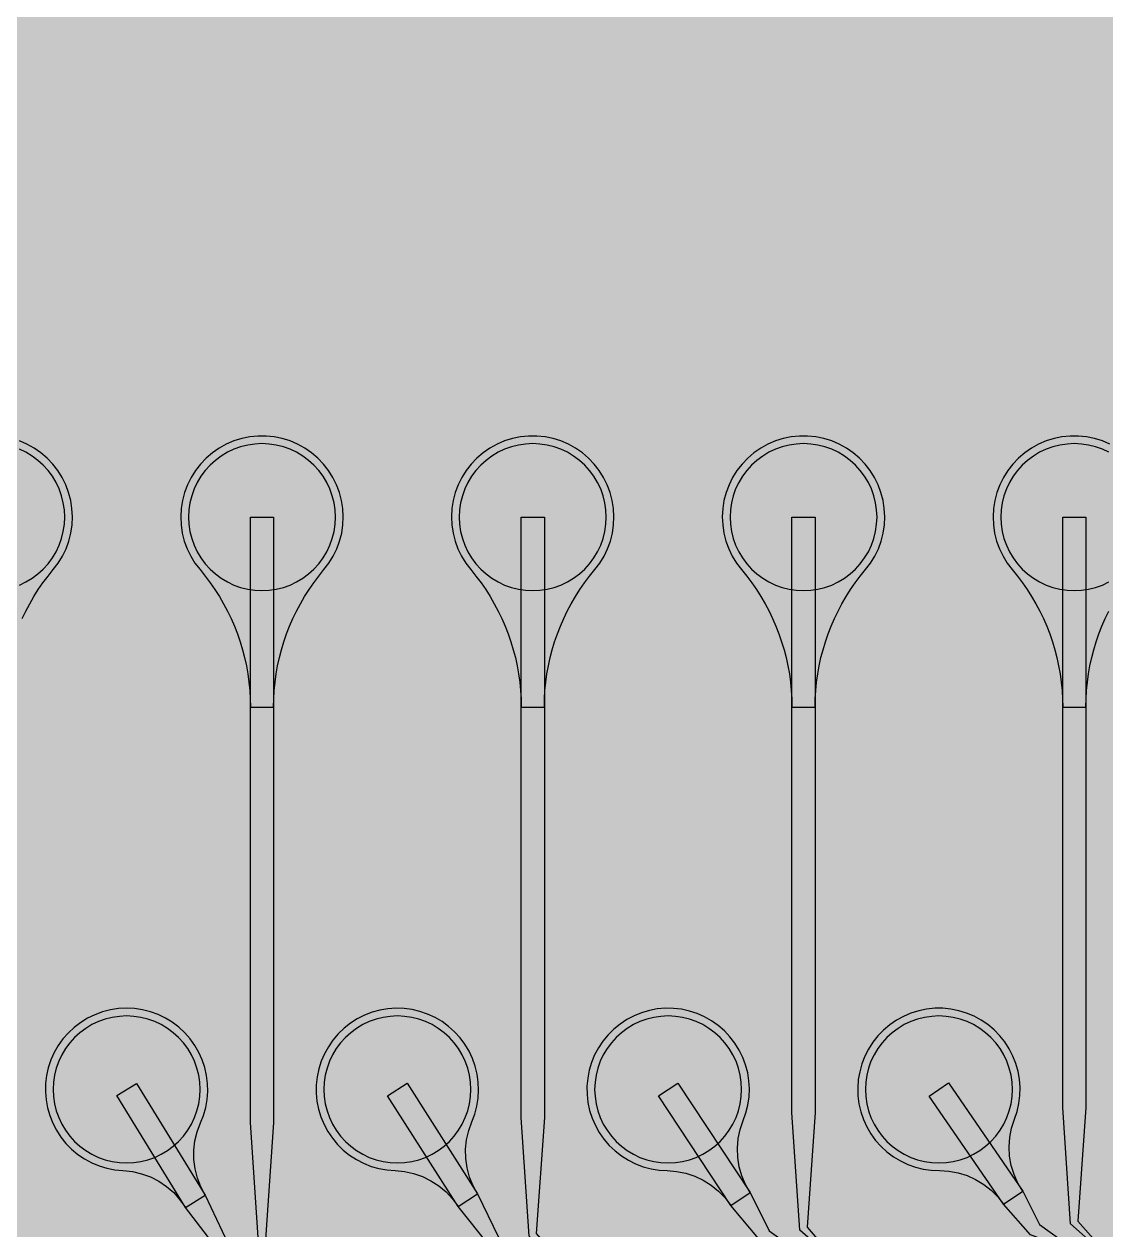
# Model space of a CAD drawing. Header units: metres. Extents: x -7231 to 10969, y -37556 to 1873.
# Drawn here: x 4474 to 5872, y -28853 to -27294 of the extents above; entities that cross this region are included whole.
import ezdxf

# ---------------------------------------------------------------- set-up
doc = ezdxf.new("R2010")
doc.units = ezdxf.units.M
for name, color, linetype in [('Metal1', 4, 'CONTINUOUS'), ('Metal2', 3, 'CONTINUOUS'), ('Polyimide', 7, 'CONTINUOUS'), ('Polyimide_Negative', 5, 'CONTINUOUS')]:
    doc.layers.add(name, color=color, linetype=linetype)

msp = doc.modelspace()

# ---------------------------------------------------------------- hatches: boundary and pattern name
at = {"layer": 'Polyimide'}
msp.add_hatch(color=7, dxfattribs=at).paths.add_polyline_path([(4065.7, -468), (4066.7, -502), (4068.5, -536), (4071.4, -570), (4075.5, -604), (4081, -638), (4088, -672), (4096.5, -706), (4106.6, -740), (4118.3, -774), (4131.6, -808), (4146.5, -842), (4162.9, -876), (4180.7, -910), (4199.8, -944), (4220.2, -978), (4241.7, -1012), (4264.2, -1046), (4287.5, -1080), (4311.5, -1114), (4336, -1148), (4360.9, -1182), (4385.9, -1216), (4410.9, -1250), (4435.7, -1284), (4460.2, -1318), (4484.2, -1352), (4507.5, -1385.9), (4530, -1419.9), (4551.5, -1453.9), (4571.9, -1487.9), (4591.1, -1521.9), (4608.9, -1555.9), (4625.3, -1589.9), (4640.1, -1623.9), (4653.4, -1657.9), (4665.1, -1691.9), (4675.2, -1725.9), (4683.7, -1759.9), (4690.7, -1793.9), (4696.2, -1827.9), (4700.3, -1861.9), (4703.2, -1895.9), (4705.1, -1929.9), (4706.1, -1963.9), (4706.4, -1997.9), (4706.5, -2031.9), (4706.5, -4793), (4710, -4838.4), (4720.2, -4882.7), (4737.1, -4925), (4760.1, -4964.2), (4788.9, -4999.5), (4822.6, -5030), (4860.5, -5055.1), (4901.8, -5074.2), (4901.8, -5074.2), (4970.7, -5105.2), (5034.7, -5145.3), (5092.8, -5193.5), (5143.8, -5249.2), (5186.9, -5311.2), (5221.2, -5378.4), (5246.2, -5449.7), (5261.4, -5523.7), (5266.5, -5599), (5261.4, -5674.3), (5246.2, -5748.3), (5221.2, -5819.6), (5186.9, -5886.8), (5143.8, -5948.8), (5092.8, -6004.5), (5034.7, -6052.7), (4970.7, -6092.8), (4901.8, -6123.8), (4860.5, -6142.9), (4822.6, -6168), (4788.9, -6198.5), (4760.1, -6233.8), (4737.1, -6273), (4720.2, -6315.3), (4710, -6359.6), (4706.5, -6405), (4706.5, -9221.5), (4710, -9266.9), (4720.2, -9311.2), (4737.1, -9353.5), (4760.1, -9392.7), (4788.9, -9428), (4822.6, -9458.5), (4860.5, -9483.6), (4901.8, -9502.7), (4970.7, -9533.7), (5034.7, -9573.8), (5092.8, -9622), (5143.8, -9677.7), (5186.9, -9739.7), (5221.2, -9806.9), (5246.2, -9878.2), (5261.4, -9952.2), (5266.5, -10027.5), (5261.4, -10102.8), (5246.2, -10176.8), (5221.2, -10248.1), (5186.9, -10315.3), (5143.8, -10377.3), (5092.8, -10433), (5034.7, -10481.2), (4970.7, -10521.3), (4901.8, -10552.3), (4860.5, -10571.4), (4822.6, -10596.5), (4788.9, -10627), (4760.1, -10662.3), (4737.1, -10701.5), (4720.2, -10743.8), (4710, -10788.1), (4706.5, -10833.5), (4706.5, -13650), (4710, -13695.4), (4720.2, -13739.7), (4737.1, -13782), (4760.1, -13821.2), (4788.9, -13856.5), (4822.6, -13887), (4860.5, -13912.1), (4901.8, -13931.2), (4970.7, -13962.2), (5034.7, -14002.2), (5092.8, -14050.5), (5143.8, -14106.2), (5186.9, -14168.2), (5221.2, -14235.4), (5246.2, -14306.7), (5261.4, -14380.7), (5266.5, -14456), (5261.4, -14531.3), (5246.2, -14605.3), (5221.2, -14676.5), (5186.9, -14743.8), (5143.8, -14805.8), (5092.8, -14861.5), (5034.7, -14909.7), (4970.7, -14949.8), (4901.8, -14980.8), (4860.5, -14999.9), (4822.6, -15025), (4788.9, -15055.5), (4760.1, -15090.8), (4737.1, -15130), (4720.2, -15172.3), (4710, -15216.6), (4706.5, -15262), (4706.5, -15456), (4720.9, -15750), (4764.1, -16041.3), (4835.7, -16326.8), (4934.9, -16604), (5060.7, -16870.2), (5212.1, -17122.7), (5387.5, -17359.2), (5585.2, -17577.3), (5803.3, -17775), (6039.8, -17950.4), (6292.3, -18101.8), (6558.4, -18227.6), (6835.6, -18326.8), (7121.2, -18398.3), (7412.4, -18441.5), (7706.5, -18456), (9969, -18456), (10047.4, -18459.8), (10125.1, -18471.4), (10201.2, -18490.4), (10275.2, -18516.9), (10346.1, -18550.5), (10413.5, -18590.8), (10476.5, -18637.6), (10534.7, -18690.3), (10587.4, -18748.5), (10634.2, -18811.5), (10674.5, -18878.9), (10708.1, -18949.8), (10734.6, -19023.8), (10753.6, -19099.9), (10765.2, -19177.6), (10769, -19256), (10769, -20895.8), (10730.2, -20951.4), (10694.6, -21009.1), (10662.2, -21068.6), (10633.2, -21129.9), (10607.6, -21192.7), (10585.5, -21256.7), (10566.9, -21322), (10552, -21388.1), (10540.8, -21455), (10533.4, -21522.3), (10529.6, -21590), (10529.6, -21657.8), (10533.4, -21725.5), (10540.8, -21792.9), (10552, -21859.7), (10566.9, -21925.9), (10585.5, -21991.1), (10607.6, -22055.2), (10633.2, -22117.9), (10662.2, -22179.2), (10694.6, -22238.7), (10730.2, -22296.4), (10769, -22352), (10769, -32454.2), (10728.7, -32510.5), (10691.7, -32568.9), (10658, -32629.3), (10627.8, -32691.6), (10601.2, -32755.4), (10578.2, -32820.7), (10558.9, -32887.1), (10543.4, -32954.5), (10531.8, -33022.7), (10524, -33091.4), (10520.1, -33160.5), (10520.1, -33229.7), (10524, -33298.8), (10531.8, -33367.5), (10543.4, -33435.7), (10558.9, -33503.1), (10578.2, -33569.5), (10601.2, -33634.8), (10627.8, -33698.6), (10658, -33760.8), (10691.7, -33821.3), (10728.7, -33879.7), (10769, -33936), (10769, -36556), (10765.2, -36634.4), (10753.6, -36712.1), (10734.6, -36788.2), (10708.1, -36862.1), (10674.5, -36933.1), (10634.2, -37000.5), (10587.4, -37063.5), (10534.7, -37121.7), (10476.5, -37174.4), (10413.5, -37221.2), (10346.1, -37261.5), (10275.2, -37295.1), (10201.2, -37321.6), (10125.1, -37340.6), (10047.4, -37352.1), (9969, -37356), (-6231, -37356), (-6309.4, -37352.1), (-6387.1, -37340.6), (-6463.2, -37321.6), (-6537.2, -37295.1), (-6608.1, -37261.5), (-6675.5, -37221.2), (-6738.5, -37174.4), (-6796.7, -37121.7), (-6849.4, -37063.5), (-6896.2, -37000.5), (-6936.5, -36933.1), (-6970.1, -36862.1), (-6996.6, -36788.2), (-7015.6, -36712.1), (-7027.2, -36634.4), (-7031, -36556), (-7031, -33936), (-6990.7, -33879.8), (-6953.7, -33821.3), (-6920, -33760.9), (-6889.8, -33698.6), (-6863.2, -33634.8), (-6840.2, -33569.5), (-6820.9, -33503.1), (-6805.4, -33435.7), (-6793.7, -33367.5), (-6785.9, -33298.8), (-6782, -33229.7), (-6782, -33160.5), (-6785.9, -33091.4), (-6793.7, -33022.7), (-6805.4, -32954.5), (-6820.9, -32887.1), (-6840.2, -32820.6), (-6863.2, -32755.4), (-6889.8, -32691.5), (-6920, -32629.3), (-6953.7, -32568.9), (-6990.7, -32510.4), (-7031, -32454.2), (-7031, -22364.8), (-6990.7, -22308.6), (-6953.7, -22250.1), (-6920, -22189.7), (-6889.8, -22127.5), (-6863.2, -22063.6), (-6840.2, -21998.4), (-6820.9, -21931.9), (-6805.4, -21864.5), (-6793.7, -21796.3), (-6785.9, -21727.6), (-6782, -21658.5), (-6782, -21589.3), (-6785.9, -21520.3), (-6793.7, -21451.5), (-6805.4, -21383.3), (-6820.9, -21315.9), (-6840.2, -21249.5), (-6863.2, -21184.2), (-6889.8, -21120.4), (-6920, -21058.1), (-6953.7, -20997.7), (-6990.7, -20939.3), (-7031, -20883), (-7031, -19256), (-7027.2, -19177.6), (-7015.6, -19099.9), (-6996.6, -19023.8), (-6970.1, -18949.8), (-6936.5, -18878.9), (-6896.2, -18811.5), (-6849.4, -18748.5), (-6796.7, -18690.3), (-6738.5, -18637.6), (-6675.5, -18590.8), (-6608.1, -18550.5), (-6537.2, -18516.9), (-6463.2, -18490.4), (-6387.1, -18471.4), (-6309.4, -18459.8), (-6231, -18456), (-3968.5, -18456), (-3674.4, -18441.5), (-3383.2, -18398.3), (-3097.6, -18326.8), (-2820.4, -18227.6), (-2554.3, -18101.8), (-2301.8, -17950.4), (-2065.3, -17775), (-1847.2, -17577.3), (-1649.5, -17359.2), (-1474.1, -17122.7), (-1322.7, -16870.2), (-1196.9, -16604), (-1097.7, -16326.8), (-1026.1, -16041.3), (-982.9, -15750), (-968.5, -15456), (-968.5, -15262), (-972, -15216.6), (-982.2, -15172.3), (-999.1, -15130), (-1022.1, -15090.8), (-1050.9, -15055.5), (-1084.6, -15025), (-1122.5, -14999.9), (-1163.8, -14980.8), (-1232.7, -14949.8), (-1296.7, -14909.7), (-1354.8, -14861.5), (-1405.8, -14805.8), (-1448.9, -14743.8), (-1483.2, -14676.5), (-1508.2, -14605.3), (-1523.4, -14531.3), (-1528.5, -14456), (-1523.4, -14380.7), (-1508.2, -14306.7), (-1483.2, -14235.4), (-1448.9, -14168.2), (-1405.8, -14106.2), (-1354.8, -14050.5), (-1296.7, -14002.2), (-1232.7, -13962.2), (-1163.8, -13931.2), (-1122.5, -13912.1), (-1084.6, -13887), (-1050.9, -13856.5), (-1022.1, -13821.2), (-999.1, -13782), (-982.2, -13739.7), (-972, -13695.4), (-968.5, -13650), (-968.5, -12309.6), (-972, -12264.3), (-982.2, -12219.9), (-999.1, -12177.7), (-1022.1, -12138.5), (-1050.9, -12103.2), (-1084.6, -12072.6), (-1122.5, -12047.5), (-1163.8, -12028.5), (-1232.7, -11997.4), (-1296.7, -11957.4), (-1354.8, -11909.1), (-1405.8, -11853.5), (-1448.9, -11791.5), (-1483.2, -11724.2), (-1508.2, -11653), (-1523.4, -11579), (-1528.5, -11503.7), (-1523.4, -11428.3), (-1508.2, -11354.4), (-1483.2, -11283.1), (-1448.9, -11215.9), (-1405.8, -11153.8), (-1354.8, -11098.2), (-1296.7, -11049.9), (-1232.7, -11009.9), (-1163.8, -10978.8), (-1122.5, -10959.8), (-1084.6, -10934.7), (-1050.9, -10904.1), (-1022.1, -10868.9), (-999.1, -10829.6), (-982.2, -10787.4), (-972, -10743), (-968.5, -10697.7), (-968.5, -9357.3), (-972, -9311.9), (-982.2, -9267.6), (-999.1, -9225.4), (-1022.1, -9186.1), (-1050.9, -9150.8), (-1084.6, -9120.3), (-1122.5, -9095.2), (-1163.8, -9076.2), (-1163.8, -9076.2), (-1232.7, -9045.1), (-1296.7, -9005.1), (-1354.8, -8956.8), (-1405.8, -8901.1), (-1448.9, -8839.1), (-1483.2, -8771.9), (-1508.2, -8700.6), (-1523.4, -8626.7), (-1528.5, -8551.3), (-1523.4, -8476), (-1508.2, -8402), (-1483.2, -8330.8), (-1448.9, -8263.5), (-1405.8, -8201.5), (-1354.8, -8145.9), (-1296.7, -8097.6), (-1232.7, -8057.6), (-1163.8, -8026.5), (-1163.8, -8026.5), (-1122.5, -8007.4), (-1084.6, -7982.4), (-1050.9, -7951.8), (-1022.1, -7916.5), (-999.1, -7877.3), (-982.2, -7835), (-972, -7790.7), (-968.5, -7745.4), (-968.5, -6405), (-972, -6359.6), (-982.2, -6315.3), (-999.1, -6273), (-1022.1, -6233.8), (-1050.9, -6198.5), (-1084.6, -6168), (-1122.5, -6142.9), (-1163.8, -6123.8), (-1163.8, -6123.8), (-1232.7, -6092.8), (-1296.7, -6052.7), (-1354.8, -6004.5), (-1405.8, -5948.8), (-1448.9, -5886.8), (-1483.2, -5819.6), (-1508.2, -5748.3), (-1523.4, -5674.3), (-1528.5, -5599), (-1523.4, -5523.7), (-1508.2, -5449.7), (-1483.2, -5378.4), (-1448.9, -5311.2), (-1405.8, -5249.2), (-1354.8, -5193.5), (-1296.7, -5145.3), (-1232.7, -5105.2), (-1163.8, -5074.2), (-1163.8, -5074.2), (-1122.5, -5055.1), (-1084.6, -5030), (-1050.9, -4999.5), (-1022.1, -4964.2), (-999.1, -4925), (-982.2, -4882.7), (-972, -4838.4), (-968.5, -4793), (-968.5, -2031.9), (-968.4, -1997.9), (-968.1, -1963.9), (-967.1, -1929.9), (-965.2, -1895.9), (-962.2, -1861.9), (-958, -1827.9), (-952.4, -1793.9), (-945.3, -1759.9), (-936.6, -1725.9), (-926.4, -1691.9), (-914.4, -1657.9), (-900.9, -1623.9), (-885.7, -1589.9), (-869.1, -1555.9), (-850.9, -1521.9), (-831.4, -1487.9), (-810.6, -1453.9), (-788.7, -1419.9), (-765.8, -1385.9), (-742.1, -1352), (-717.6, -1318), (-692.7, -1284), (-667.4, -1250), (-641.9, -1216), (-616.4, -1182), (-591.1, -1148), (-566.1, -1114), (-541.7, -1080), (-517.9, -1046), (-495, -1012), (-473.1, -978), (-452.4, -944), (-432.8, -910), (-414.7, -876), (-398, -842), (-382.9, -808), (-369.3, -774), (-357.4, -740), (-347.1, -706), (-338.4, -672), (-331.3, -638), (-325.7, -604), (-321.5, -570), (-318.6, -536), (-316.7, -502), (-315.7, -468), (-315.3, -434), (-315.2, -400), (-315.2, 401), (-315.2, 451), (-315.2, 1644), (-270.2, 1644), (-270, 1637.1), (-269.4, 1630.3), (-268.2, 1623.5), (-266.7, 1616.8), (-264.7, 1610.2), (-262.3, 1603.8), (-259.4, 1597.6), (-256.2, 1591.5), (-252.6, 1585.7), (-248.6, 1580.1), (-244.2, 1574.8), (-239.5, 1569.8), (-234.5, 1565.1), (-229.2, 1560.7), (-223.6, 1556.7), (-217.8, 1553.1), (-211.7, 1549.8), (-205.4, 1547), (-199, 1544.6), (-192.4, 1542.6), (-185.7, 1541), (-179, 1539.9), (-172.1, 1539.2), (-165.2, 1539), (-158.4, 1539.2), (-151.5, 1539.9), (-144.8, 1541), (-138.1, 1542.6), (-131.5, 1544.6), (-125.1, 1547), (-118.8, 1549.8), (-112.8, 1553.1), (-106.9, 1556.7), (-101.3, 1560.7), (-96, 1565.1), (-91, 1569.8), (-86.3, 1574.8), (-81.9, 1580.1), (-77.9, 1585.7), (-74.3, 1591.5), (-71.1, 1597.6), (-68.2, 1603.8), (-65.8, 1610.2), (-63.8, 1616.8), (-62.3, 1623.5), (-61.1, 1630.3), (-60.5, 1637.1), (-60.2, 1644), (1853, 1644), (1853, 1573), (3815.2, 1573), (3815.5, 1579.5), (3816.1, 1586.1), (3817.2, 1592.5), (3818.7, 1598.9), (3820.6, 1605.1), (3822.9, 1611.3), (3825.6, 1617.2), (3828.6, 1623), (3832.1, 1628.6), (3835.9, 1633.9), (3840.1, 1638.9), (3844.5, 1643.7), (3849.3, 1648.2), (3854.4, 1652.3), (3859.7, 1656.1), (3865.2, 1659.6), (3871, 1662.7), (3877, 1665.4), (3883.1, 1667.7), (3889.4, 1669.6), (3895.7, 1671.1), (3902.2, 1672.1), (3908.7, 1672.8), (3915.2, 1673), (3921.8, 1672.8), (3928.3, 1672.1), (3934.8, 1671.1), (3941.1, 1669.6), (3947.4, 1667.7), (3953.5, 1665.4), (3959.5, 1662.7), (3965.2, 1659.6), (3970.8, 1656.1), (3976.1, 1652.3), (3981.2, 1648.2), (3986, 1643.7), (3990.4, 1638.9), (3994.6, 1633.9), (3998.4, 1628.6), (4001.9, 1623), (4004.9, 1617.2), (4007.6, 1611.3), (4009.9, 1605.1), (4011.8, 1598.9), (4013.3, 1592.5), (4014.4, 1586.1), (4015, 1579.5), (4015.2, 1573), (4065.2, 1573), (4065.2, 451), (4065.2, 401), (4065.2, -400), (4065.3, -434), (4065.7, -468)])

# ---------------------------------------------------------------- linework, layer by layer
at = {"layer": 'Metal1'}
for points in [[(2456.7, -19211.9), (2456.7, -30130.3), (2485.7, -30159.2), (9378.8, -30159.2), (9407.8, -30130.3), (9407.8, -28903.7), (9378.8, -28874.7), (5860.8, -28874.7), (5826.8, -28844.9), (5816.5, -28694.5), (5816.5, -27931), (5846.5, -27931), (5846.5, -28694.5), (5836.2, -28841.1), (5862.2, -28871.2), (9380.2, -28871.2), (9411.3, -28902.3), (9411.3, -30131.7), (9380.2, -30162.7), (2484.3, -30162.7), (2453.2, -30131.7), (2453.2, -19211.9)], [(2464.7, -19211.9), (2464.7, -30122.3), (2493.7, -30151.2), (9370.8, -30151.2), (9399.8, -30122.3), (9399.8, -28911.7), (9370.8, -28882.7), (5510.8, -28882.7), (5476.8, -28852.9), (5466.5, -28700.9), (5466.5, -27931), (5496.5, -27931), (5496.5, -28700.9), (5486.2, -28849.1), (5512.2, -28879.2), (9372.2, -28879.2), (9403.2, -28910.3), (9403.2, -30123.7), (9372.2, -30154.8), (2492.3, -30154.8), (2461.2, -30123.7), (2461.2, -19211.9)], [(2472.7, -19211.9), (2472.7, -30114.3), (2501.7, -30143.2), (9362.8, -30143.2), (9391.8, -30114.3), (9391.8, -28919.7), (9362.8, -28890.8), (5160.8, -28890.8), (5126.9, -28860.9), (5116.5, -28707.3), (5116.5, -27931), (5146.5, -27931), (5146.5, -28707.3), (5136.1, -28857.1), (5162.2, -28887.2), (9364.2, -28887.2), (9395.3, -28918.3), (9395.3, -30115.7), (9364.2, -30146.7), (2500.3, -30146.7), (2469.2, -30115.7), (2469.2, -19211.9)], [(2480.7, -19211.9), (2480.7, -30106.3), (2509.7, -30135.2), (9354.8, -30135.2), (9383.8, -30106.3), (9383.8, -28927.7), (9354.8, -28898.8), (4810.8, -28898.8), (4776.9, -28868.9), (4766.5, -28713.7), (4766.5, -27931), (4796.5, -27931), (4796.5, -28713.7), (4786.1, -28865.1), (4812.2, -28895.2), (9356.2, -28895.2), (9387.2, -28926.3), (9387.2, -30107.7), (9356.2, -30138.7), (2508.3, -30138.7), (2477.2, -30107.7), (2477.2, -19211.9)], [(5877.6, -27836.7), (5867.9, -27832.5), (5857.7, -27829.3), (5847.4, -27827.2), (5836.8, -27826.1), (5826.2, -27826.1), (5815.6, -27827.2), (5805.3, -27829.3), (5795.1, -27832.5), (5785.4, -27836.7), (5776.1, -27841.8), (5767.4, -27847.8), (5759.3, -27854.7), (5752, -27862.4), (5745.5, -27870.8), (5739.9, -27879.8), (5735.2, -27889.3), (5731.4, -27899.2), (5728.7, -27909.4), (5727.1, -27919.9), (5726.5, -27930.5), (5727, -27941.1), (5728.5, -27951.6), (5731.1, -27961.9), (5734.8, -27971.8), (5739.4, -27981.4), (5744.9, -27990.4), (5751.4, -27998.9), (5758.1, -28007.2), (5764.6, -28015.8), (5770.7, -28024.6), (5776.4, -28033.6), (5781.8, -28042.9), (5786.9, -28052.4), (5791.5, -28062.1), (5795.8, -28071.9), (5799.7, -28081.9), (5803.2, -28092.1), (5806.3, -28102.4), (5809, -28112.7), (5811.3, -28123.2), (5813.2, -28133.8), (5814.6, -28144.4), (5815.7, -28155.1), (5816.3, -28165.8), (5816.5, -28176.6), (5846.5, -28176.6), (5846.5, -28176.6), (5846.7, -28165.8), (5847.3, -28155.1), (5848.4, -28144.4), (5849.8, -28133.8), (5851.7, -28123.2), (5854, -28112.7), (5856.7, -28102.4), (5859.8, -28092.1), (5863.3, -28081.9), (5867.2, -28071.9), (5871.5, -28062.1), (5876.1, -28052.4)], [(4471.5, -28062.1), (4476.1, -28052.4), (4481.2, -28042.9), (4486.6, -28033.6), (4492.3, -28024.6), (4498.4, -28015.8), (4504.9, -28007.2), (4511.6, -27998.9), (4518.1, -27990.4), (4523.6, -27981.4), (4528.2, -27971.8), (4531.9, -27961.9), (4534.5, -27951.6), (4536, -27941.1), (4536.5, -27930.5), (4535.9, -27919.9), (4534.3, -27909.4), (4531.6, -27899.2), (4527.8, -27889.3), (4523.1, -27879.8), (4517.5, -27870.8), (4511, -27862.4), (4503.7, -27854.7), (4495.6, -27847.8), (4486.9, -27841.8), (4477.6, -27836.7), (4467.9, -27832.5)]]:
    msp.add_lwpolyline(points, dxfattribs=at)
for points in [[(4796.5, -28176.6), (4796.7, -28165.8), (4797.3, -28155.1), (4798.4, -28144.4), (4799.8, -28133.8), (4801.7, -28123.2), (4804, -28112.7), (4806.7, -28102.4), (4809.8, -28092.1), (4813.3, -28081.9), (4817.2, -28071.9), (4821.5, -28062.1), (4826.1, -28052.4), (4831.2, -28042.9), (4836.6, -28033.6), (4842.3, -28024.6), (4848.4, -28015.8), (4854.9, -28007.2), (4861.6, -27998.9), (4868.1, -27990.4), (4873.6, -27981.4), (4878.2, -27971.8), (4881.9, -27961.9), (4884.5, -27951.6), (4886, -27941.1), (4886.5, -27930.5), (4885.9, -27919.9), (4884.3, -27909.4), (4881.6, -27899.2), (4877.8, -27889.3), (4873.1, -27879.8), (4867.5, -27870.8), (4861, -27862.4), (4853.7, -27854.7), (4845.6, -27847.8), (4836.9, -27841.8), (4827.6, -27836.7), (4817.9, -27832.5), (4807.7, -27829.3), (4797.4, -27827.2), (4786.8, -27826.1), (4776.2, -27826.1), (4765.6, -27827.2), (4755.3, -27829.3), (4745.1, -27832.5), (4735.4, -27836.7), (4726.1, -27841.8), (4717.4, -27847.8), (4709.3, -27854.7), (4702, -27862.4), (4695.5, -27870.8), (4689.9, -27879.8), (4685.2, -27889.3), (4681.4, -27899.2), (4678.7, -27909.4), (4677.1, -27919.9), (4676.5, -27930.5), (4677, -27941.1), (4678.5, -27951.6), (4681.1, -27961.9), (4684.8, -27971.8), (4689.4, -27981.4), (4694.9, -27990.4), (4701.4, -27998.9), (4708.1, -28007.2), (4714.6, -28015.8), (4720.7, -28024.6), (4726.4, -28033.6), (4731.8, -28042.9), (4736.9, -28052.4), (4741.5, -28062.1), (4745.8, -28071.9), (4749.7, -28081.9), (4753.2, -28092.1), (4756.3, -28102.4), (4759, -28112.7), (4761.3, -28123.2), (4763.2, -28133.8), (4764.6, -28144.4), (4765.7, -28155.1), (4766.3, -28165.8), (4766.5, -28176.6), (4796.5, -28176.6)], [(5146.5, -28176.6), (5146.7, -28165.8), (5147.3, -28155.1), (5148.4, -28144.4), (5149.8, -28133.8), (5151.7, -28123.2), (5154, -28112.7), (5156.7, -28102.4), (5159.8, -28092.1), (5163.3, -28081.9), (5167.2, -28071.9), (5171.5, -28062.1), (5176.1, -28052.4), (5181.2, -28042.9), (5186.6, -28033.6), (5192.3, -28024.6), (5198.4, -28015.8), (5204.9, -28007.2), (5211.6, -27998.9), (5218.1, -27990.4), (5223.6, -27981.4), (5228.2, -27971.8), (5231.9, -27961.9), (5234.5, -27951.6), (5236, -27941.1), (5236.5, -27930.5), (5235.9, -27919.9), (5234.3, -27909.4), (5231.6, -27899.2), (5227.8, -27889.3), (5223.1, -27879.8), (5217.5, -27870.8), (5211, -27862.4), (5203.7, -27854.7), (5195.6, -27847.8), (5186.9, -27841.8), (5177.6, -27836.7), (5167.9, -27832.5), (5157.7, -27829.3), (5147.4, -27827.2), (5136.8, -27826.1), (5126.2, -27826.1), (5115.6, -27827.2), (5105.3, -27829.3), (5095.1, -27832.5), (5085.4, -27836.7), (5076.1, -27841.8), (5067.4, -27847.8), (5059.3, -27854.7), (5052, -27862.4), (5045.5, -27870.8), (5039.9, -27879.8), (5035.2, -27889.3), (5031.4, -27899.2), (5028.7, -27909.4), (5027.1, -27919.9), (5026.5, -27930.5), (5027, -27941.1), (5028.5, -27951.6), (5031.1, -27961.9), (5034.8, -27971.8), (5039.4, -27981.4), (5044.9, -27990.4), (5051.4, -27998.9), (5058.1, -28007.2), (5064.6, -28015.8), (5070.7, -28024.6), (5076.4, -28033.6), (5081.8, -28042.9), (5086.9, -28052.4), (5091.5, -28062.1), (5095.8, -28071.9), (5099.7, -28081.9), (5103.2, -28092.1), (5106.3, -28102.4), (5109, -28112.7), (5111.3, -28123.2), (5113.2, -28133.8), (5114.6, -28144.4), (5115.7, -28155.1), (5116.3, -28165.8), (5116.5, -28176.6), (5146.5, -28176.6)], [(5496.5, -28176.6), (5496.7, -28165.8), (5497.3, -28155.1), (5498.4, -28144.4), (5499.8, -28133.8), (5501.7, -28123.2), (5504, -28112.7), (5506.7, -28102.4), (5509.8, -28092.1), (5513.3, -28081.9), (5517.2, -28071.9), (5521.5, -28062.1), (5526.1, -28052.4), (5531.2, -28042.9), (5536.6, -28033.6), (5542.3, -28024.6), (5548.4, -28015.8), (5554.9, -28007.2), (5561.6, -27998.9), (5568.1, -27990.4), (5573.6, -27981.4), (5578.2, -27971.8), (5581.9, -27961.9), (5584.5, -27951.6), (5586, -27941.1), (5586.5, -27930.5), (5585.9, -27919.9), (5584.3, -27909.4), (5581.6, -27899.2), (5577.8, -27889.3), (5573.1, -27879.8), (5567.5, -27870.8), (5561, -27862.4), (5553.7, -27854.7), (5545.6, -27847.8), (5536.9, -27841.8), (5527.6, -27836.7), (5517.9, -27832.5), (5507.7, -27829.3), (5497.4, -27827.2), (5486.8, -27826.1), (5476.2, -27826.1), (5465.6, -27827.2), (5455.3, -27829.3), (5445.1, -27832.5), (5435.4, -27836.7), (5426.1, -27841.8), (5417.4, -27847.8), (5409.3, -27854.7), (5402, -27862.4), (5395.5, -27870.8), (5389.9, -27879.8), (5385.2, -27889.3), (5381.4, -27899.2), (5378.7, -27909.4), (5377.1, -27919.9), (5376.5, -27930.5), (5377, -27941.1), (5378.5, -27951.6), (5381.1, -27961.9), (5384.8, -27971.8), (5389.4, -27981.4), (5394.9, -27990.4), (5401.4, -27998.9), (5408.1, -28007.2), (5414.6, -28015.8), (5420.7, -28024.6), (5426.4, -28033.6), (5431.8, -28042.9), (5436.9, -28052.4), (5441.5, -28062.1), (5445.8, -28071.9), (5449.7, -28081.9), (5453.2, -28092.1), (5456.3, -28102.4), (5459, -28112.7), (5461.3, -28123.2), (5463.2, -28133.8), (5464.6, -28144.4), (5465.7, -28155.1), (5466.3, -28165.8), (5466.5, -28176.6), (5496.5, -28176.6)]]:
    msp.add_lwpolyline(points, close=True, dxfattribs=at)
at = {"layer": 'Metal2'}
for points in [[(2460.7, -19211.9), (2460.7, -30126.3), (2489.7, -30155.2), (9374.8, -30155.2), (9403.8, -30126.3), (9403.8, -28907.7), (9374.8, -28878.8), (5827.3, -28878.8), (5774.9, -28858.8), (5740.1, -28819.5), (5644.1, -28679.5), (5668.9, -28662.5), (5764.8, -28802.5), (5786.6, -28845.7), (5828.1, -28875.2), (9376.2, -28875.2), (9407.2, -28906.3), (9407.2, -30127.7), (9376.2, -30158.7), (2488.3, -30158.7), (2457.2, -30127.7), (2457.2, -19211.9)], [(2468.7, -19211.9), (2468.7, -30118.3), (2497.7, -30147.2), (9366.8, -30147.2), (9395.8, -30118.3), (9395.8, -28915.7), (9366.8, -28886.7), (5477.3, -28886.7), (5425.5, -28866.2), (5387.4, -28820.9), (5294, -28679.3), (5319, -28662.7), (5412.5, -28804.4), (5436.9, -28853.8), (5478.2, -28883.2), (9368.2, -28883.2), (9399.2, -28914.3), (9399.2, -30119.7), (9368.2, -30150.7), (2496.3, -30150.7), (2465.2, -30119.7), (2465.2, -19211.9)], [(2476.7, -19211.9), (2476.7, -30110.3), (2505.7, -30139.2), (9358.8, -30139.2), (9387.8, -30110.3), (9387.8, -28923.7), (9358.8, -28894.7), (5127.3, -28894.7), (5076.1, -28873.5), (5034.9, -28822.2), (4943.8, -28679.1), (4969.2, -28662.9), (5060.2, -28806.1), (5087.1, -28861.8), (5128.2, -28891.2), (9360.2, -28891.2), (9391.2, -28922.3), (9391.2, -30111.7), (9360.2, -30142.8), (2504.3, -30142.8), (2473.2, -30111.7), (2473.2, -19211.9)], [(2484.7, -19211.9), (2484.7, -30102.3), (2513.7, -30131.2), (9350.8, -30131.2), (9379.8, -30102.3), (9379.8, -28931.7), (9350.8, -28902.8), (4777.3, -28902.8), (4726.7, -28881), (4682.5, -28823.5), (4593.7, -28678.8), (4619.3, -28663.2), (4708.1, -28807.8), (4737.3, -28869.9), (4778.2, -28899.2), (9352.2, -28899.2), (9383.2, -28930.3), (9383.2, -30103.7), (9352.2, -30134.7), (2512.3, -30134.7), (2481.2, -30103.7), (2481.2, -19211.9)]]:
    msp.add_lwpolyline(points, dxfattribs=at)
for points in [[(4708.1, -28807.8), (4702.3, -28797), (4698, -28785.7), (4695, -28773.8), (4693.5, -28761.7), (4693.5, -28749.6), (4694.9, -28737.5), (4697.8, -28725.6), (4702.2, -28714.3), (4706, -28704.5), (4708.9, -28694.4), (4710.7, -28684.1), (4711.5, -28673.6), (4711.2, -28663.2), (4709.9, -28652.8), (4707.6, -28642.6), (4704.2, -28632.6), (4699.9, -28623.1), (4694.7, -28614), (4688.6, -28605.5), (4681.6, -28597.6), (4673.9, -28590.5), (4665.6, -28584.2), (4656.6, -28578.7), (4647.2, -28574.2), (4637.3, -28570.6), (4627.2, -28568.1), (4616.8, -28566.5), (4606.3, -28566), (4595.9, -28566.5), (4585.5, -28568.1), (4575.4, -28570.7), (4565.5, -28574.3), (4556.1, -28578.9), (4547.2, -28584.4), (4538.8, -28590.7), (4531.2, -28597.9), (4524.2, -28605.7), (4518.1, -28614.3), (4512.9, -28623.4), (4508.7, -28632.9), (4505.3, -28642.9), (4503, -28653.1), (4501.8, -28663.5), (4501.5, -28674), (4502.4, -28684.4), (4504.2, -28694.7), (4507.1, -28704.8), (4511, -28714.5), (4515.8, -28723.8), (4521.5, -28732.6), (4528.1, -28740.8), (4535.4, -28748.3), (4543.5, -28755), (4552.1, -28760.8), (4561.4, -28765.8), (4571, -28769.8), (4581.1, -28772.9), (4591.4, -28774.9), (4601.8, -28775.9), (4613.9, -28777.2), (4625.8, -28779.9), (4637.2, -28784.1), (4648.1, -28789.6), (4658.2, -28796.5), (4667.4, -28804.4), (4675.5, -28813.5), (4682.5, -28823.5), (4708.1, -28807.8)], [(5060.2, -28806.1), (5054.3, -28795.5), (5049.8, -28784.2), (5046.6, -28772.4), (5044.9, -28760.4), (5044.7, -28748.2), (5046, -28736.1), (5048.7, -28724.2), (5052.9, -28712.7), (5056.5, -28702.9), (5059.2, -28692.8), (5060.9, -28682.4), (5061.5, -28672), (5061.1, -28661.5), (5059.6, -28651.1), (5057.1, -28641), (5053.6, -28631.1), (5049.1, -28621.6), (5043.8, -28612.6), (5037.5, -28604.2), (5030.4, -28596.5), (5022.6, -28589.5), (5014.2, -28583.3), (5005.2, -28578), (4995.6, -28573.6), (4985.7, -28570.2), (4975.5, -28567.7), (4965.1, -28566.4), (4954.7, -28566), (4944.2, -28566.7), (4933.9, -28568.5), (4923.8, -28571.2), (4914, -28575), (4904.6, -28579.7), (4895.8, -28585.3), (4887.6, -28591.8), (4880, -28599.1), (4873.2, -28607.1), (4867.3, -28615.7), (4862.2, -28624.8), (4858.1, -28634.5), (4854.9, -28644.5), (4852.8, -28654.7), (4851.7, -28665.2), (4851.6, -28675.6), (4852.6, -28686.1), (4854.6, -28696.3), (4857.6, -28706.4), (4861.7, -28716.1), (4866.6, -28725.3), (4872.5, -28734), (4879.2, -28742), (4886.6, -28749.4), (4894.8, -28756), (4903.6, -28761.7), (4912.9, -28766.5), (4922.6, -28770.4), (4932.7, -28773.3), (4943, -28775.1), (4953.5, -28776), (4965.6, -28777.1), (4977.5, -28779.6), (4989, -28783.6), (4999.9, -28789), (5010.2, -28795.6), (5019.5, -28803.5), (5027.8, -28812.4), (5034.9, -28822.2), (5060.2, -28806.1)], [(5412.5, -28804.4), (5406.4, -28793.8), (5401.7, -28782.6), (5398.3, -28770.9), (5396.4, -28758.9), (5396, -28746.7), (5397, -28734.5), (5399.6, -28722.6), (5403.5, -28711.1), (5407.1, -28701.2), (5409.6, -28691.1), (5411.1, -28680.7), (5411.5, -28670.2), (5410.9, -28659.8), (5409.3, -28649.4), (5406.6, -28639.3), (5402.9, -28629.5), (5398.3, -28620), (5392.8, -28611.2), (5386.4, -28602.8), (5379.2, -28595.2), (5371.3, -28588.4), (5362.7, -28582.3), (5353.6, -28577.2), (5344, -28572.9), (5334, -28569.7), (5323.8, -28567.4), (5313.4, -28566.2), (5302.9, -28566.1), (5292.5, -28566.9), (5282.2, -28568.9), (5272.1, -28571.8), (5262.4, -28575.7), (5253.1, -28580.6), (5244.4, -28586.4), (5236.2, -28593), (5228.8, -28600.4), (5222.2, -28608.5), (5216.3, -28617.2), (5211.4, -28626.4), (5207.5, -28636.1), (5204.5, -28646.2), (5202.5, -28656.5), (5201.6, -28666.9), (5201.7, -28677.4), (5202.9, -28687.8), (5205, -28698), (5208.2, -28708), (5212.4, -28717.6), (5217.5, -28726.8), (5223.5, -28735.4), (5230.4, -28743.3), (5238, -28750.5), (5246.2, -28757), (5255.1, -28762.6), (5264.5, -28767.2), (5274.3, -28770.9), (5284.4, -28773.6), (5294.8, -28775.3), (5305.2, -28776), (5317.4, -28776.9), (5329.3, -28779.2), (5340.9, -28783), (5351.9, -28788.2), (5362.2, -28794.7), (5371.7, -28802.4), (5380.1, -28811.2), (5387.4, -28820.9), (5412.5, -28804.4)], [(5764.8, -28802.5), (5758.6, -28792), (5753.6, -28780.9), (5750.1, -28769.3), (5747.9, -28757.3), (5747.3, -28745.1), (5748.2, -28732.9), (5750.5, -28721), (5754.2, -28709.4), (5757.6, -28699.5), (5759.9, -28689.2), (5761.2, -28678.8), (5761.5, -28668.4), (5760.7, -28657.9), (5758.9, -28647.6), (5756, -28637.5), (5752.2, -28627.8), (5747.4, -28618.4), (5741.7, -28609.6), (5735.2, -28601.5), (5727.8, -28594), (5719.8, -28587.2), (5711.1, -28581.3), (5701.9, -28576.3), (5692.3, -28572.3), (5682.2, -28569.2), (5672, -28567.1), (5661.5, -28566.1), (5651.1, -28566.1), (5640.6, -28567.2), (5630.4, -28569.3), (5620.4, -28572.4), (5610.7, -28576.5), (5601.5, -28581.5), (5592.9, -28587.5), (5584.9, -28594.2), (5577.6, -28601.7), (5571.1, -28610), (5565.4, -28618.8), (5560.7, -28628.1), (5556.9, -28637.9), (5554.1, -28648), (5552.3, -28658.3), (5551.5, -28668.8), (5551.8, -28679.2), (5553.2, -28689.6), (5555.5, -28699.8), (5558.9, -28709.8), (5563.3, -28719.3), (5568.5, -28728.3), (5574.7, -28736.8), (5581.7, -28744.7), (5589.4, -28751.7), (5597.8, -28758), (5606.7, -28763.5), (5616.2, -28768), (5626.1, -28771.5), (5636.2, -28774), (5646.6, -28775.5), (5657.1, -28776), (5669.2, -28776.7), (5681.2, -28778.8), (5692.9, -28782.4), (5704, -28787.4), (5714.4, -28793.7), (5724, -28801.2), (5732.6, -28809.8), (5740.1, -28819.5), (5764.8, -28802.5)]]:
    msp.add_lwpolyline(points, close=True, dxfattribs=at)
at = {"layer": 'Polyimide_Negative'}
for points in [[(4467.9, -28018.8), (4476.3, -28014.8), (4484.3, -28010), (4491.8, -28004.4), (4498.7, -27998.2), (4504.9, -27991.3), (4510.5, -27983.8), (4515.3, -27975.8), (4519.3, -27967.4), (4522.4, -27958.6), (4524.7, -27949.5), (4526, -27940.3), (4526.5, -27931), (4526.5, -27931), (4526, -27921.7), (4524.7, -27912.5), (4522.4, -27903.4), (4519.3, -27894.6), (4515.3, -27886.2), (4510.5, -27878.2), (4504.9, -27870.7), (4498.7, -27863.8), (4491.8, -27857.6), (4484.3, -27852), (4476.3, -27847.2), (4467.9, -27843.2)], [(5876.3, -27847.2), (5867.9, -27843.2), (5859.1, -27840.1), (5850, -27837.8), (5840.8, -27836.5), (5831.5, -27836), (5822.2, -27836.5), (5813, -27837.8), (5803.9, -27840.1), (5795.1, -27843.2), (5786.7, -27847.2), (5778.7, -27852), (5771.2, -27857.6), (5764.3, -27863.8), (5758.1, -27870.7), (5752.5, -27878.2), (5747.7, -27886.2), (5743.7, -27894.6), (5740.6, -27903.4), (5738.3, -27912.5), (5737, -27921.7), (5736.5, -27931), (5737, -27940.3), (5738.3, -27949.5), (5740.6, -27958.6), (5743.7, -27967.4), (5747.7, -27975.8), (5752.5, -27983.8), (5758.1, -27991.3), (5764.3, -27998.2), (5771.2, -28004.4), (5778.7, -28010), (5786.7, -28014.8), (5795.1, -28018.8), (5803.9, -28021.9), (5813, -28024.2), (5822.2, -28025.5), (5831.5, -28026), (5840.8, -28025.5), (5850, -28024.2), (5859.1, -28021.9), (5867.9, -28018.8), (5876.3, -28014.8)]]:
    msp.add_lwpolyline(points, dxfattribs=at)
for points in [[(4876.5, -27931), (4876, -27921.7), (4874.7, -27912.5), (4872.4, -27903.4), (4869.3, -27894.6), (4865.3, -27886.2), (4860.5, -27878.2), (4854.9, -27870.7), (4848.7, -27863.8), (4841.8, -27857.6), (4834.3, -27852), (4826.3, -27847.2), (4817.9, -27843.2), (4809.1, -27840.1), (4800, -27837.8), (4790.8, -27836.5), (4781.5, -27836), (4772.2, -27836.5), (4763, -27837.8), (4753.9, -27840.1), (4745.1, -27843.2), (4736.7, -27847.2), (4728.7, -27852), (4721.2, -27857.6), (4714.3, -27863.8), (4708.1, -27870.7), (4702.5, -27878.2), (4697.7, -27886.2), (4693.7, -27894.6), (4690.6, -27903.4), (4688.3, -27912.5), (4687, -27921.7), (4686.5, -27931), (4687, -27940.3), (4688.3, -27949.5), (4690.6, -27958.6), (4693.7, -27967.4), (4697.7, -27975.8), (4702.5, -27983.8), (4708.1, -27991.3), (4714.3, -27998.2), (4721.2, -28004.4), (4728.7, -28010), (4736.7, -28014.8), (4745.1, -28018.8), (4753.9, -28021.9), (4763, -28024.2), (4772.2, -28025.5), (4781.5, -28026), (4790.8, -28025.5), (4800, -28024.2), (4809.1, -28021.9), (4817.9, -28018.8), (4826.3, -28014.8), (4834.3, -28010), (4841.8, -28004.4), (4848.7, -27998.2), (4854.9, -27991.3), (4860.5, -27983.8), (4865.3, -27975.8), (4869.3, -27967.4), (4872.4, -27958.6), (4874.7, -27949.5), (4876, -27940.3), (4876.5, -27931)], [(5226.5, -27931), (5226, -27921.7), (5224.7, -27912.5), (5222.4, -27903.4), (5219.3, -27894.6), (5215.3, -27886.2), (5210.5, -27878.2), (5204.9, -27870.7), (5198.7, -27863.8), (5191.8, -27857.6), (5184.3, -27852), (5176.3, -27847.2), (5167.9, -27843.2), (5159.1, -27840.1), (5150, -27837.8), (5140.8, -27836.5), (5131.5, -27836), (5122.2, -27836.5), (5113, -27837.8), (5103.9, -27840.1), (5095.1, -27843.2), (5086.7, -27847.2), (5078.7, -27852), (5071.2, -27857.6), (5064.3, -27863.8), (5058.1, -27870.7), (5052.5, -27878.2), (5047.7, -27886.2), (5043.7, -27894.6), (5040.6, -27903.4), (5038.3, -27912.5), (5037, -27921.7), (5036.5, -27931), (5037, -27940.3), (5038.3, -27949.5), (5040.6, -27958.6), (5043.7, -27967.4), (5047.7, -27975.8), (5052.5, -27983.8), (5058.1, -27991.3), (5064.3, -27998.2), (5071.2, -28004.4), (5078.7, -28010), (5086.7, -28014.8), (5095.1, -28018.8), (5103.9, -28021.9), (5113, -28024.2), (5122.2, -28025.5), (5131.5, -28026), (5140.8, -28025.5), (5150, -28024.2), (5159.1, -28021.9), (5167.9, -28018.8), (5176.3, -28014.8), (5184.3, -28010), (5191.8, -28004.4), (5198.7, -27998.2), (5204.9, -27991.3), (5210.5, -27983.8), (5215.3, -27975.8), (5219.3, -27967.4), (5222.4, -27958.6), (5224.7, -27949.5), (5226, -27940.3), (5226.5, -27931)], [(5576.5, -27931), (5576, -27921.7), (5574.7, -27912.5), (5572.4, -27903.4), (5569.3, -27894.6), (5565.3, -27886.2), (5560.5, -27878.2), (5554.9, -27870.7), (5548.7, -27863.8), (5541.8, -27857.6), (5534.3, -27852), (5526.3, -27847.2), (5517.9, -27843.2), (5509.1, -27840.1), (5500, -27837.8), (5490.8, -27836.5), (5481.5, -27836), (5472.2, -27836.5), (5463, -27837.8), (5453.9, -27840.1), (5445.1, -27843.2), (5436.7, -27847.2), (5428.7, -27852), (5421.2, -27857.6), (5414.3, -27863.8), (5408.1, -27870.7), (5402.5, -27878.2), (5397.7, -27886.2), (5393.7, -27894.6), (5390.6, -27903.4), (5388.3, -27912.5), (5387, -27921.7), (5386.5, -27931), (5387, -27940.3), (5388.3, -27949.5), (5390.6, -27958.6), (5393.7, -27967.4), (5397.7, -27975.8), (5402.5, -27983.8), (5408.1, -27991.3), (5414.3, -27998.2), (5421.2, -28004.4), (5428.7, -28010), (5436.7, -28014.8), (5445.1, -28018.8), (5453.9, -28021.9), (5463, -28024.2), (5472.2, -28025.5), (5481.5, -28026), (5490.8, -28025.5), (5500, -28024.2), (5509.1, -28021.9), (5517.9, -28018.8), (5526.3, -28014.8), (5534.3, -28010), (5541.8, -28004.4), (5548.7, -27998.2), (5554.9, -27991.3), (5560.5, -27983.8), (5565.3, -27975.8), (5569.3, -27967.4), (5572.4, -27958.6), (5574.7, -27949.5), (5576, -27940.3), (5576.5, -27931)], [(4701.5, -28671), (4701, -28661.7), (4699.7, -28652.5), (4697.4, -28643.4), (4694.3, -28634.6), (4690.3, -28626.2), (4685.5, -28618.2), (4679.9, -28610.7), (4673.7, -28603.8), (4666.8, -28597.6), (4659.3, -28592), (4651.3, -28587.2), (4642.9, -28583.2), (4634.1, -28580.1), (4625, -28577.8), (4615.8, -28576.5), (4606.5, -28576), (4597.2, -28576.5), (4588, -28577.8), (4578.9, -28580.1), (4570.1, -28583.2), (4561.7, -28587.2), (4553.7, -28592), (4546.2, -28597.6), (4539.3, -28603.8), (4533.1, -28610.7), (4527.5, -28618.2), (4522.7, -28626.2), (4518.7, -28634.6), (4515.6, -28643.4), (4513.3, -28652.5), (4512, -28661.7), (4511.5, -28671), (4512, -28680.3), (4513.3, -28689.5), (4515.6, -28698.6), (4518.7, -28707.4), (4522.7, -28715.8), (4527.5, -28723.8), (4533.1, -28731.3), (4539.3, -28738.2), (4546.2, -28744.4), (4553.7, -28750), (4561.7, -28754.8), (4570.1, -28758.8), (4578.9, -28761.9), (4588, -28764.2), (4597.2, -28765.5), (4606.5, -28766), (4615.8, -28765.5), (4625, -28764.2), (4634.1, -28761.9), (4642.9, -28758.8), (4651.3, -28754.8), (4659.3, -28750), (4666.8, -28744.4), (4673.7, -28738.2), (4679.9, -28731.3), (4685.5, -28723.8), (4690.3, -28715.8), (4694.3, -28707.4), (4697.4, -28698.6), (4699.7, -28689.5), (4701, -28680.3), (4701.5, -28671)], [(5051.5, -28671), (5051, -28661.7), (5049.7, -28652.5), (5047.4, -28643.4), (5044.3, -28634.6), (5040.3, -28626.2), (5035.5, -28618.2), (5029.9, -28610.7), (5023.7, -28603.8), (5016.8, -28597.6), (5009.3, -28592), (5001.3, -28587.2), (4992.9, -28583.2), (4984.1, -28580.1), (4975, -28577.8), (4965.8, -28576.5), (4956.5, -28576), (4947.2, -28576.5), (4938, -28577.8), (4928.9, -28580.1), (4920.1, -28583.2), (4911.7, -28587.2), (4903.7, -28592), (4896.2, -28597.6), (4889.3, -28603.8), (4883.1, -28610.7), (4877.5, -28618.2), (4872.7, -28626.2), (4868.7, -28634.6), (4865.6, -28643.4), (4863.3, -28652.5), (4862, -28661.7), (4861.5, -28671), (4862, -28680.3), (4863.3, -28689.5), (4865.6, -28698.6), (4868.7, -28707.4), (4872.7, -28715.8), (4877.5, -28723.8), (4883.1, -28731.3), (4889.3, -28738.2), (4896.2, -28744.4), (4903.7, -28750), (4911.7, -28754.8), (4920.1, -28758.8), (4928.9, -28761.9), (4938, -28764.2), (4947.2, -28765.5), (4956.5, -28766), (4965.8, -28765.5), (4975, -28764.2), (4984.1, -28761.9), (4992.9, -28758.8), (5001.3, -28754.8), (5009.3, -28750), (5016.8, -28744.4), (5023.7, -28738.2), (5029.9, -28731.3), (5035.5, -28723.8), (5040.3, -28715.8), (5044.3, -28707.4), (5047.4, -28698.6), (5049.7, -28689.5), (5051, -28680.3), (5051.5, -28671)], [(5401.5, -28671), (5401, -28661.7), (5399.7, -28652.5), (5397.4, -28643.4), (5394.3, -28634.6), (5390.3, -28626.2), (5385.5, -28618.2), (5379.9, -28610.7), (5373.7, -28603.8), (5366.8, -28597.6), (5359.3, -28592), (5351.3, -28587.2), (5342.9, -28583.2), (5334.1, -28580.1), (5325, -28577.8), (5315.8, -28576.5), (5306.5, -28576), (5297.2, -28576.5), (5288, -28577.8), (5278.9, -28580.1), (5270.1, -28583.2), (5261.7, -28587.2), (5253.7, -28592), (5246.2, -28597.6), (5239.3, -28603.8), (5233.1, -28610.7), (5227.5, -28618.2), (5222.7, -28626.2), (5218.7, -28634.6), (5215.6, -28643.4), (5213.3, -28652.5), (5212, -28661.7), (5211.5, -28671), (5212, -28680.3), (5213.3, -28689.5), (5215.6, -28698.6), (5218.7, -28707.4), (5222.7, -28715.8), (5227.5, -28723.8), (5233.1, -28731.3), (5239.3, -28738.2), (5246.2, -28744.4), (5253.7, -28750), (5261.7, -28754.8), (5270.1, -28758.8), (5278.9, -28761.9), (5288, -28764.2), (5297.2, -28765.5), (5306.5, -28766), (5315.8, -28765.5), (5325, -28764.2), (5334.1, -28761.9), (5342.9, -28758.8), (5351.3, -28754.8), (5359.3, -28750), (5366.8, -28744.4), (5373.7, -28738.2), (5379.9, -28731.3), (5385.5, -28723.8), (5390.3, -28715.8), (5394.3, -28707.4), (5397.4, -28698.6), (5399.7, -28689.5), (5401, -28680.3), (5401.5, -28671)], [(5751.5, -28671), (5751, -28661.7), (5749.7, -28652.5), (5747.4, -28643.4), (5744.3, -28634.6), (5740.3, -28626.2), (5735.5, -28618.2), (5729.9, -28610.7), (5723.7, -28603.8), (5716.8, -28597.6), (5709.3, -28592), (5701.3, -28587.2), (5692.9, -28583.2), (5684.1, -28580.1), (5675, -28577.8), (5665.8, -28576.5), (5656.5, -28576), (5647.2, -28576.5), (5638, -28577.8), (5628.9, -28580.1), (5620.1, -28583.2), (5611.7, -28587.2), (5603.7, -28592), (5596.2, -28597.6), (5589.3, -28603.8), (5583.1, -28610.7), (5577.5, -28618.2), (5572.7, -28626.2), (5568.7, -28634.6), (5565.6, -28643.4), (5563.3, -28652.5), (5562, -28661.7), (5561.5, -28671), (5562, -28680.3), (5563.3, -28689.5), (5565.6, -28698.6), (5568.7, -28707.4), (5572.7, -28715.8), (5577.5, -28723.8), (5583.1, -28731.3), (5589.3, -28738.2), (5596.2, -28744.4), (5603.7, -28750), (5611.7, -28754.8), (5620.1, -28758.8), (5628.9, -28761.9), (5638, -28764.2), (5647.2, -28765.5), (5656.5, -28766), (5665.8, -28765.5), (5675, -28764.2), (5684.1, -28761.9), (5692.9, -28758.8), (5701.3, -28754.8), (5709.3, -28750), (5716.8, -28744.4), (5723.7, -28738.2), (5729.9, -28731.3), (5735.5, -28723.8), (5740.3, -28715.8), (5744.3, -28707.4), (5747.4, -28698.6), (5749.7, -28689.5), (5751, -28680.3), (5751.5, -28671)]]:
    msp.add_lwpolyline(points, close=True, dxfattribs=at)

doc.saveas('drawing.dxf')
